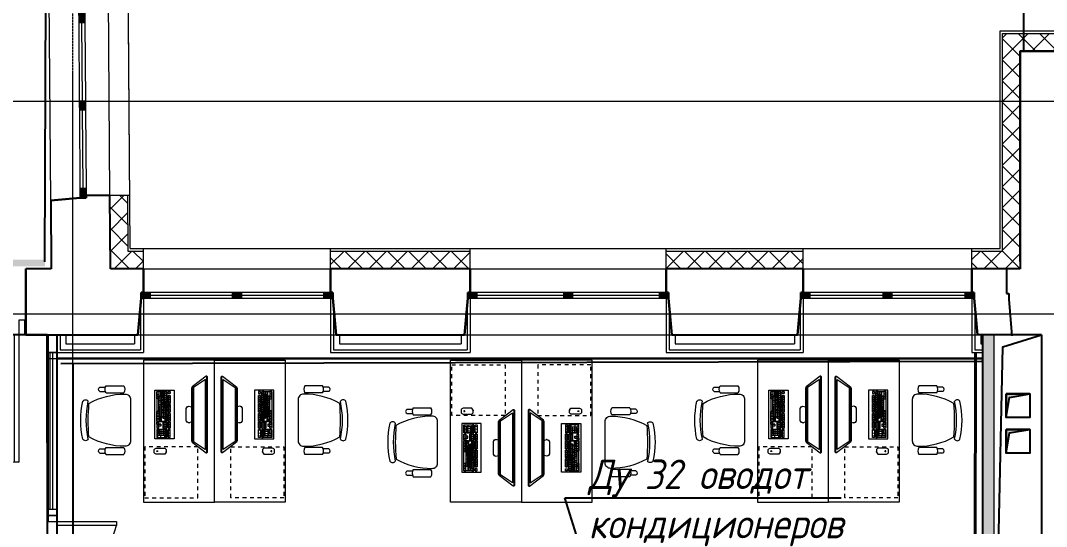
# Model space of a CAD drawing. Header units: millimetres. Extents: x -10178924 to 11692288, y -947381 to 58396.
# Drawn here: x 861789 to 870477, y -908340 to -904058 of the extents above; entities that cross this region are included whole.
import ezdxf
from ezdxf import colors
from ezdxf.entities.mleader import LeaderData, LeaderLine
from ezdxf.math import Vec2, Vec3

# ---------------------------------------------------------------- set-up
doc = ezdxf.new("R2010")
doc.units = ezdxf.units.MM
doc.linetypes.add('осевая', pattern=[50.8, 31.75, -6.35, 6.35, -6.35])
doc.linetypes.add('Штрих', pattern=[6.35, 3.175, -3.175])
doc.layers.add('PDF _Отверстия_новые', color=7, linetype='Continuous', true_color=0x535353)
doc.layers.add('PDF _Стены отделка', color=7, linetype='Continuous', true_color=0xb505c2)
for name, color, linetype in [('PDF _подоконники с зашивкой', 250, 'Continuous'), ('PDF _Стены краска9010', 7, 'Continuous'), ('ВК_Выноски', 7, 'Continuous'), ('Стены внутр.1', 7, 'Continuous')]:
    doc.layers.add(name, color=color, linetype=linetype)
for name, color, linetype, lineweight in [('АР_Двери', 250, 'Continuous', 9), ('Импосты витража', 7, 'Continuous', 9), ('Основная ГКЛ', 250, 'Continuous', 9), ('Отделка СТЕН', 6, 'Continuous', 13), ('Перегородки пеноблок', 40, 'Continuous', 9), ('Перегородки_ГКЛ', 20, 'Continuous', 9), ('Размеры осевые', 153, 'Continuous', 9), ('Стены.1', 7, 'Continuous', 25), ('ТХ оборудование', 7, 'Continuous', 9)]:
    doc.layers.add(name, color=color, linetype=linetype, lineweight=lineweight)
doc.styles.add('ISOCPEUR', font='isocpeui.ttf', dxfattribs={"width": 0.9})

# ---------------------------------------------------------------- blocks, each defined once
blk = doc.blocks.new('_None')
blk = doc.blocks.new('кресло специалиста')
at = {"layer": 'ТХ оборудование', "color": 252, "lineweight": 9, "true_color": 0x939598}
for p, q in [((-258.8, 279.6), (-213.2, 279.6)), ((-207.4, 291.6), (-56.3, 291.6)), ((-258.8, 242.8), (-213.1, 242.8)), ((-207.4, 231.4), (-56.3, 231.4)), ((0, -175.1), (0, 175.1)), ((-258.8, -242.8), (-213.1, -242.8)), ((-207.4, -231.4), (-56.3, -231.4)), ((-258.9, -279.6), (-213.2, -279.6)), ((-207.4, -291.6), (-56.3, -291.6))]:
    blk.add_line(p, q, dxfattribs=at)
for centre, radius, start, end in [((-250.3, 261.2), 20.2, 114.89545, 245.33537), ((-157.4, 261.5), 58.4, 148.95101, 211.04877), ((-106.3, 261.5), 58.4, 328.95097, 31.04877), ((-48.5, -403.4), 624.5, 89.87797, 119.10589), ((-45.4, 175.7), 45.4, 359.25187, 92.18664), ((325.7, 0.7), 747.5, 167.60199, 192.39777), ((-381.1, 145.4), 28.1, 34.29007, 145.70964), ((372.2, 0.7), 747.5, 167.60199, 192.39777), ((1404, 0.7), 1761.9, 175.39382, 184.65462), ((-381.1, -143.9), 28.1, 214.29147, 325.70827), ((-48.5, 403.4), 624.5, 240.90677, 270.12147), ((-250.3, -261.2), 20.2, 114.89545, 245.33537), ((-157.4, -261.5), 58.4, 148.95098, 211.04877), ((-106.3, -261.5), 58.4, 328.95097, 31.04877), ((-45.4, -175.7), 45.4, 267.81347, 0.74787)]:
    blk.add_arc(centre, radius, start, end, dxfattribs=at)
blk = doc.blocks.new('Стол учителя с навесной тумбой 1200х600х760')
at = {"layer": 'ТХ оборудование', "color": 252, "lineweight": 9, "true_color": 0x939598}
blk.add_lwpolyline([(0, 1200), (0, 0), (600, 0), (600, 1200)], close=True, dxfattribs=at)
at = {"layer": 'ТХ оборудование', "color": 252, "linetype": 'Штрих', "lineweight": 9, "ltscale": 10, "true_color": 0x939598}
blk.add_lwpolyline([(138.7, 1162.7), (138.7, 732.7), (588.7, 732.7), (588.7, 1162.7)], close=True, dxfattribs=at)
blk = doc.blocks.new('A$C33327361')
at = {"layer": 'ТХ оборудование', "color": 252, "lineweight": 9, "true_color": 0x939598}
for p, q in [((627.7, 947.6), (791.4, 947.6)), ((627.7, 535.6), (627.7, 947.6)), ((644.7, 936.3), (644.7, 682.3)), ((729.3, 936.3), (644.7, 936.3)), ((644.7, 896.8), (644.7, 936.3)), ((644.7, 936.3), (661.6, 936.3)), ((644.7, 913.7), (661.6, 913.7)), ((678.5, 896.8), (644.7, 896.8)), ((644.7, 874.2), (644.7, 891.1)), ((644.7, 891.1), (661.6, 891.1)), ((661.6, 874.2), (644.7, 874.2)), ((661.6, 874.2), (644.7, 874.2)), ((644.7, 874.2), (644.7, 772.6)), ((661.6, 936.3), (661.6, 896.8)), ((678.5, 936.3), (661.6, 936.3)), ((661.6, 936.3), (661.6, 874.2)), ((661.6, 879.8), (661.6, 896.8)), ((661.6, 896.8), (678.5, 896.8)), ((661.6, 862.9), (661.6, 879.8)), ((678.5, 879.8), (661.6, 879.8)), ((661.6, 772.6), (661.6, 874.2)), ((678.5, 896.8), (678.5, 936.3)), ((678.5, 896.8), (678.5, 727.5)), ((684.2, 936.3), (684.2, 908)), ((695.5, 936.3), (684.2, 936.3)), ((684.2, 908), (695.5, 908)), ((684.2, 857.3), (684.2, 902.4)), ((684.2, 902.4), (695.5, 902.4)), ((695.5, 891.1), (684.2, 891.1)), ((684.2, 885.5), (695.5, 885.5)), ((695.5, 908), (695.5, 936.3)), ((695.5, 902.4), (695.5, 772.6)), ((701.1, 936.3), (701.1, 913.7)), ((701.1, 913.7), (712.4, 913.7)), ((701.1, 710.5), (701.1, 913.7)), ((701.1, 908), (712.4, 908)), ((701.1, 896.8), (701.1, 908)), ((712.4, 896.8), (701.1, 896.8)), ((712.4, 879.8), (701.1, 879.8)), ((701.1, 874.2), (712.4, 874.2)), ((712.4, 795.2), (712.4, 936.3)), ((712.4, 936.3), (729.3, 936.3)), ((712.4, 919.3), (729.3, 919.3)), ((729.3, 919.3), (712.4, 919.3)), ((712.4, 902.4), (729.3, 902.4)), ((712.4, 885.5), (729.3, 885.5)), ((729.3, 682.3), (729.3, 936.3)), ((729.3, 936.3), (729.3, 902.4)), ((729.3, 902.4), (729.3, 885.5)), ((729.3, 885.5), (729.3, 851.6)), ((740.6, 919.3), (740.6, 936.3)), ((740.6, 936.3), (757.5, 936.3)), ((740.6, 919.3), (740.6, 936.3)), ((740.6, 936.3), (757.5, 936.3)), ((757.5, 919.3), (740.6, 919.3)), ((757.5, 919.3), (740.6, 919.3)), ((740.6, 902.4), (740.6, 834.7)), ((740.6, 834.7), (740.6, 902.4)), ((740.6, 902.4), (757.5, 902.4)), ((757.5, 902.4), (740.6, 902.4)), ((757.5, 885.5), (740.6, 885.5)), ((757.5, 936.3), (757.5, 919.3)), ((757.5, 936.3), (757.5, 919.3)), ((757.5, 834.7), (757.5, 902.4)), ((757.5, 902.4), (757.5, 834.7)), ((661.6, 862.9), (678.5, 862.9)), ((678.5, 862.9), (661.6, 862.9)), ((678.5, 846), (661.6, 846)), ((661.6, 829), (678.5, 829)), ((667.2, 761.3), (667.2, 812.1)), ((678.5, 812.1), (667.2, 812.1)), ((678.5, 795.2), (667.2, 795.2)), ((684.2, 868.5), (695.5, 868.5)), ((695.5, 857.3), (684.2, 857.3)), ((684.2, 733.1), (684.2, 857.3)), ((695.5, 840.3), (684.2, 840.3)), ((684.2, 834.7), (695.5, 834.7)), ((695.5, 823.4), (684.2, 823.4)), ((695.5, 806.5), (684.2, 806.5)), ((684.2, 783.9), (695.5, 783.9)), ((712.4, 862.9), (701.1, 862.9)), ((712.4, 846), (701.1, 846)), ((712.4, 829), (701.1, 829)), ((712.4, 812.1), (701.1, 812.1)), ((712.4, 795.2), (701.1, 795.2)), ((712.4, 795.2), (712.4, 778.2)), ((718, 851.6), (718, 767)), ((718, 834.7), (718, 851.6)), ((729.3, 851.6), (718, 851.6)), ((718, 817.7), (718, 834.7)), ((718, 834.7), (729.3, 834.7)), ((729.3, 834.7), (718, 834.7)), ((718, 817.7), (729.3, 817.7)), ((729.3, 817.7), (718, 817.7)), ((718, 800.8), (729.3, 800.8)), ((729.3, 851.6), (729.3, 817.7)), ((757.5, 868.5), (740.6, 868.5)), ((740.6, 851.6), (757.5, 851.6)), ((757.5, 834.7), (740.6, 834.7)), ((740.6, 834.7), (757.5, 834.7)), ((757.5, 829), (740.6, 829)), ((740.6, 829), (740.6, 761.3)), ((740.6, 823.4), (757.5, 823.4)), ((757.5, 812.1), (740.6, 812.1)), ((740.6, 761.3), (740.6, 789.5)), ((757.5, 761.3), (757.5, 829)), ((757.5, 823.4), (757.5, 795.2)), ((757.5, 789.5), (757.5, 761.3)), ((644.7, 772.6), (661.6, 772.6)), ((644.7, 727.5), (644.7, 767)), ((644.7, 767), (661.6, 767)), ((661.6, 750), (644.7, 750)), ((644.7, 750), (661.6, 750)), ((644.7, 704.9), (644.7, 727.5)), ((644.7, 727.5), (678.5, 727.5)), ((661.6, 727.5), (644.7, 727.5)), ((644.7, 682.3), (644.7, 704.9)), ((644.7, 704.9), (661.6, 704.9)), ((661.6, 704.9), (644.7, 704.9)), ((661.6, 767), (661.6, 727.5)), ((661.6, 727.5), (661.6, 704.9)), ((661.6, 704.9), (661.6, 682.3)), ((678.5, 778.2), (667.2, 778.2)), ((678.5, 761.3), (667.2, 761.3)), ((667.2, 727.5), (667.2, 761.3)), ((678.5, 744.4), (667.2, 744.4)), ((667.2, 727.5), (667.2, 682.3)), ((667.2, 699.2), (678.5, 699.2)), ((667.2, 699.2), (678.5, 699.2)), ((678.5, 778.2), (678.5, 761.3)), ((678.5, 699.2), (678.5, 682.3)), ((695.5, 772.6), (684.2, 772.6)), ((695.5, 755.7), (684.2, 755.7)), ((684.2, 721.8), (684.2, 733.1)), ((684.2, 682.3), (684.2, 721.8)), ((695.5, 772.6), (695.5, 750)), ((695.5, 750), (695.5, 721.8)), ((712.4, 744.4), (695.5, 744.4)), ((712.4, 778.2), (701.1, 778.2)), ((701.1, 778.2), (712.4, 778.2)), ((701.1, 761.3), (712.4, 761.3)), ((712.4, 744.4), (701.1, 744.4)), ((701.1, 727.5), (712.4, 727.5)), ((712.4, 710.5), (701.1, 710.5)), ((712.4, 778.2), (712.4, 744.4)), ((712.4, 744.4), (712.4, 710.5)), ((712.4, 710.5), (712.4, 682.3)), ((718, 716.2), (718, 767)), ((718, 767), (729.3, 767)), ((718, 750), (729.3, 750)), ((729.3, 716.2), (718, 716.2)), ((718, 699.2), (718, 716.2)), ((718, 682.3), (718, 699.2)), ((729.3, 699.2), (718, 699.2)), ((729.3, 767), (729.3, 750)), ((729.3, 750), (729.3, 733.1)), ((729.3, 733.1), (729.3, 716.2)), ((729.3, 716.2), (729.3, 682.3)), ((757.5, 778.2), (740.6, 778.2)), ((757.5, 761.3), (740.6, 761.3)), ((740.6, 761.3), (757.5, 761.3)), ((740.6, 733.1), (740.6, 750)), ((740.6, 750), (757.5, 750)), ((757.5, 750), (740.6, 750)), ((740.6, 750), (740.6, 682.3)), ((740.6, 716.2), (740.6, 733.1)), ((740.6, 733.1), (757.5, 733.1)), ((740.6, 682.3), (740.6, 716.2)), ((757.5, 699.2), (740.6, 699.2)), ((757.5, 750), (757.5, 716.2)), ((757.5, 682.3), (757.5, 750)), ((644.7, 682.3), (729.3, 682.3)), ((661.6, 682.3), (644.7, 682.3)), ((644.7, 659.7), (644.7, 676.7)), ((644.7, 676.7), (661.6, 676.7)), ((644.7, 676.7), (644.7, 625.9)), ((661.6, 676.7), (644.7, 676.7)), ((644.7, 659.7), (661.6, 659.7)), ((678.5, 659.7), (644.7, 659.7)), ((661.6, 642.8), (644.7, 642.8)), ((644.7, 625.9), (661.6, 625.9)), ((644.7, 614.6), (644.7, 546.9)), ((729.3, 614.6), (644.7, 614.6)), ((661.6, 625.9), (650.3, 625.9)), ((650.3, 614.6), (650.3, 580.7)), ((661.6, 614.6), (650.3, 614.6)), ((661.6, 625.9), (661.6, 676.7)), ((661.6, 659.7), (678.5, 659.7)), ((661.6, 625.9), (661.6, 642.8)), ((678.5, 682.3), (667.2, 682.3)), ((678.5, 642.8), (667.2, 642.8)), ((667.2, 580.7), (667.2, 614.6)), ((667.2, 614.6), (712.4, 614.6)), ((678.5, 659.7), (678.5, 642.8)), ((678.5, 614.6), (678.5, 563.8)), ((712.4, 682.3), (684.2, 682.3)), ((729.3, 676.7), (695.5, 676.7)), ((695.5, 676.7), (695.5, 625.9)), ((695.5, 625.9), (729.3, 625.9)), ((701.1, 625.9), (701.1, 676.7)), ((701.1, 676.7), (712.4, 676.7)), ((701.1, 659.7), (729.3, 659.7)), ((701.1, 642.8), (712.4, 642.8)), ((712.4, 625.9), (701.1, 625.9)), ((701.1, 580.7), (701.1, 614.6)), ((712.4, 676.7), (712.4, 625.9)), ((712.4, 614.6), (712.4, 580.7)), ((729.3, 682.3), (718, 682.3)), ((718, 676.7), (729.3, 676.7)), ((718, 642.8), (729.3, 642.8)), ((729.3, 625.9), (718, 625.9)), ((718, 597.6), (718, 614.6)), ((718, 614.6), (729.3, 614.6)), ((729.3, 625.9), (729.3, 676.7)), ((729.3, 642.8), (729.3, 625.9)), ((729.3, 614.6), (729.3, 563.8)), ((729.3, 546.9), (729.3, 614.6)), ((740.6, 625.9), (740.6, 676.7)), ((740.6, 676.7), (740.6, 625.9)), ((740.6, 676.7), (757.5, 676.7)), ((757.5, 676.7), (740.6, 676.7)), ((740.6, 659.7), (757.5, 659.7)), ((740.6, 642.8), (757.5, 642.8)), ((757.5, 625.9), (740.6, 625.9)), ((740.6, 625.9), (757.5, 625.9)), ((740.6, 614.6), (740.6, 546.9)), ((757.5, 614.6), (740.6, 614.6)), ((746.2, 608.9), (746.2, 603.3)), ((746.2, 608.9), (746.2, 603.3)), ((757.5, 625.9), (757.5, 676.7)), ((757.5, 676.7), (757.5, 625.9)), ((757.5, 546.9), (757.5, 614.6)), ((915.6, 671), (921.2, 671)), ((938.1, 676.7), (938.1, 682.3)), ((644.7, 546.9), (729.3, 546.9)), ((650.3, 563.8), (650.3, 580.7)), ((650.3, 580.7), (661.6, 580.7)), ((712.4, 563.8), (650.3, 563.8)), ((661.6, 563.8), (650.3, 563.8)), ((650.3, 563.8), (650.3, 546.9)), ((650.3, 546.9), (712.4, 546.9)), ((667.2, 597.6), (712.4, 597.6)), ((712.4, 580.7), (667.2, 580.7)), ((667.2, 563.8), (667.2, 580.7)), ((712.4, 563.8), (667.2, 563.8)), ((678.5, 546.9), (678.5, 563.8)), ((701.1, 563.8), (701.1, 580.7)), ((712.4, 580.7), (712.4, 563.8)), ((712.4, 546.9), (712.4, 563.8)), ((718, 546.9), (718, 597.6)), ((729.3, 597.6), (718, 597.6)), ((718, 580.7), (729.3, 580.7)), ((729.3, 580.7), (718, 580.7)), ((718, 563.8), (729.3, 563.8)), ((729.3, 546.9), (718, 546.9)), ((729.3, 563.8), (729.3, 546.9)), ((740.6, 546.9), (757.5, 546.9)), ((746.2, 580.7), (746.2, 586.4)), ((746.2, 586.4), (746.2, 580.7)), ((746.2, 558.1), (746.2, 563.8)), ((746.2, 563.8), (746.2, 558.1)), ((723.7, 422.7), (723.7, 428.3)), ((1062.3, 417), (1067.9, 417)), ((1067.9, 417), (1067.9, 422.7))]:
    blk.add_line(p, q, dxfattribs=at)
for points in [[(938.1, 964.5), (938.1, 738.7), (938.1, 518.6), (943.8, 507.3), (943.8, 507.3), (1062.3, 417), (1067.9, 417), (1073.6, 422.7), (1073.6, 738.7), (1073.6, 1060.4), (1067.9, 1066.1), (1062.3, 1066.1), (943.8, 975.8), (943.8, 975.8)], [(1056.7, 738.7), (1056.7, 1037.8), (955.1, 970.1), (955.1, 738.7), (955.1, 513), (1056.7, 445.3)], [(712.4, 868.5), (729.3, 868.5)], [(718, 783.9), (729.3, 783.9)], [(718, 733.1), (729.3, 733.1)], [(757.5, 682.3), (740.6, 682.3)], [(723.7, 422.7), (712.4, 405.8), (712.4, 405.8), (639, 405.8), (627.7, 411.4), (622.1, 417), (622.1, 434), (622.1, 445.3), (627.7, 450.9), (639, 456.5), (712.4, 456.5), (712.4, 456.5), (723.7, 445.3)], [(650.3, 428.3), (644.7, 428.3), (644.7, 428.3), (644.7, 428.3), (644.7, 428.3), (644.7, 428.3), (644.7, 428.3), (644.7, 434), (644.7, 434), (644.7, 434), (644.7, 434), (650.3, 434), (650.3, 434), (650.3, 434), (650.3, 434), (650.3, 428.3), (650.3, 428.3), (650.3, 428.3), (650.3, 428.3), (650.3, 428.3), (650.3, 428.3)], [(656, 428.3), (650.3, 434)]]:
    blk.add_lwpolyline(points, close=True, dxfattribs=at)
for points in [[(1062.3, 417), (1067.9, 428.3), (1067.9, 738.7), (1067.9, 1054.8), (1062.3, 1066.1)], [(1067.9, 417), (1067.9, 428.3), (1067.9, 738.7), (1067.9, 1054.8), (1067.9, 1066.1)], [(949.4, 980.1), (949.4, 738.7), (949.4, 503)], [(791.4, 947.6), (791.4, 535.6), (627.7, 535.6)], [(712.4, 913.7), (712.4, 936.3), (701.1, 936.3)], [(757.5, 795.2), (740.6, 795.2), (740.6, 823.4)], [(938.1, 676.7), (915.6, 671), (904.3, 676.7), (893, 687.9), (893, 738.7), (893, 795.2), (904.3, 806.5), (915.6, 812.1), (938.1, 806.5)], [(915.6, 671), (898.6, 676.7), (893, 687.9), (893, 738.7), (893, 789.5), (898.6, 806.5), (915.6, 812.1)], [(678.5, 699.2), (678.5, 727.5), (667.2, 727.5)], [(695.5, 721.8), (684.2, 721.8), (695.5, 721.8), (695.5, 710.5), (712.4, 710.5)], [(740.6, 716.2), (757.5, 716.2), (757.5, 682.3)], [(650.3, 580.7), (661.6, 580.7), (661.6, 614.6)], [(678.5, 659.7), (678.5, 642.8), (661.6, 642.8)], [(729.3, 676.7), (729.3, 659.7), (729.3, 642.8)]]:
    blk.add_lwpolyline(points, dxfattribs=at)
at = {"layer": 'ТХ оборудование', "color": 252, "lineweight": 9, "true_color": 0x939598, "rotation": 179.9999999999999}
blk.add_blockref('Стол учителя с навесной тумбой 1200х600х760', (1131.2, 1200), dxfattribs=at)
at = {"layer": 'ТХ оборудование', "color": 252, "lineweight": 9, "true_color": 0x939598, "xscale": -1, "rotation": 180}
blk.add_blockref('кресло специалиста', (421.6, 693.4), dxfattribs=at)
blk = doc.blocks.new('Двустворчатое Окно 22_4')
at = {"layer": 'Стены.1', "linetype": 'Continuous', "lineweight": 0}
for points in [[(-812.5, 0), (-812.5, -50), (-732.5, -50), (-732.5, 0)], [(0, -50), (0, 0), (-40, 0), (-40, -50)], [(0, 0), (0, -50), (40, -50), (40, 0)], [(812.5, -50), (812.5, 0), (732.5, 0), (732.5, -50)]]:
    blk.add_hatch(color=256, dxfattribs=at).paths.add_polyline_path(points)
at = {"layer": 'Стены.1', "linetype": 'Continuous', "lineweight": 5}
for p, q in [((-839.6, 310), (839.6, 310)), ((-732.5, 0), (-40, 0)), ((40, 0), (732.5, 0)), ((-732.5, -25), (-40, -25)), ((-40, -50), (-732.5, -50)), ((40, -25), (732.5, -25)), ((732.5, -50), (40, -50)), ((-792.5, -250), (792.5, -250))]:
    blk.add_line(p, q, dxfattribs=at)
at = {"layer": 'Стены.1', "linetype": 'Continuous', "lineweight": 30}
for p, q in [((-812.5, 0), (-839.6, 310)), ((812.5, 0), (839.6, 310)), ((-812.5, -50), (-812.5, 0)), ((-812.5, -50), (-812.5, 0)), ((812.5, -50), (812.5, 0)), ((812.5, -50), (812.5, 0)), ((-792.5, -50), (-812.5, -50)), ((-792.5, -50), (-812.5, -50)), ((-792.5, -250), (-792.5, -50)), ((792.5, -50), (812.5, -50)), ((792.5, -50), (812.5, -50)), ((792.5, -250), (792.5, -50))]:
    blk.add_line(p, q, dxfattribs=at)
at = {"layer": 'Стены.1', "linetype": 'Continuous', "lineweight": 20}
for p, q in [((-812.5, 0), (-732.5, 0)), ((-732.5, 0), (-732.5, -50)), ((-40, -50), (-40, 0)), ((-40, 0), (0, 0)), ((0, 0), (40, 0)), ((40, 0), (40, -50)), ((732.5, -50), (732.5, 0)), ((732.5, 0), (812.5, 0)), ((-732.5, -50), (-812.5, -50)), ((0, -50), (-40, -50)), ((40, -50), (0, -50)), ((812.5, -50), (732.5, -50))]:
    blk.add_line(p, q, dxfattribs=at)
blk = doc.blocks.new('Двустворчатое Окно 22_5')
at = {"layer": 'Стены.1', "linetype": 'Continuous', "lineweight": 0}
for points in [[(-850, 0), (-850, -50), (-770, -50), (-770, 0)], [(0, -50), (0, 0), (-40, 0), (-40, -50)], [(0, 0), (0, -50), (40, -50), (40, 0)], [(850, -50), (850, 0), (770, 0), (770, -50)]]:
    blk.add_hatch(color=256, dxfattribs=at).paths.add_polyline_path(points)
at = {"layer": 'Стены.1', "linetype": 'Continuous', "lineweight": 5}
for p, q in [((-877.1, 310), (877.1, 310)), ((-770, 0), (-40, 0)), ((40, 0), (770, 0)), ((-770, -25), (-40, -25)), ((-40, -50), (-770, -50)), ((40, -25), (770, -25)), ((770, -50), (40, -50)), ((-830, -250), (830, -250))]:
    blk.add_line(p, q, dxfattribs=at)
at = {"layer": 'Стены.1', "linetype": 'Continuous', "lineweight": 30}
for p, q in [((-850, 0), (-877.1, 310)), ((850, 0), (877.1, 310)), ((-850, -50), (-850, 0)), ((-850, -50), (-850, 0)), ((850, -50), (850, 0)), ((850, -50), (850, 0)), ((-830, -50), (-850, -50)), ((-830, -50), (-850, -50)), ((-830, -250), (-830, -50)), ((830, -50), (850, -50)), ((830, -50), (850, -50)), ((830, -250), (830, -50))]:
    blk.add_line(p, q, dxfattribs=at)
at = {"layer": 'Стены.1', "linetype": 'Continuous', "lineweight": 20}
for p, q in [((-850, 0), (-770, 0)), ((-770, 0), (-770, -50)), ((-40, -50), (-40, 0)), ((-40, 0), (0, 0)), ((0, 0), (40, 0)), ((40, 0), (40, -50)), ((770, -50), (770, 0)), ((770, 0), (850, 0)), ((-770, -50), (-850, -50)), ((0, -50), (-40, -50)), ((40, -50), (0, -50)), ((850, -50), (770, -50))]:
    blk.add_line(p, q, dxfattribs=at)
blk = doc.blocks.new('Двустворчатое Окно 22_6')
at = {"layer": 'Стены.1', "linetype": 'Continuous', "lineweight": 0}
for points in [[(-735, 0), (-735, -50), (-655, -50), (-655, 0)], [(0, -50), (0, 0), (-40, 0), (-40, -50)], [(0, 0), (0, -50), (40, -50), (40, 0)], [(735, -50), (735, 0), (655, 0), (655, -50)]]:
    blk.add_hatch(color=256, dxfattribs=at).paths.add_polyline_path(points)
at = {"layer": 'Стены.1', "linetype": 'Continuous', "lineweight": 5}
for p, q in [((-762.1, 310), (762, 308.3)), ((-655, 0), (-40, 0)), ((40, 0), (655, 0)), ((-655, -25), (-40, -25)), ((-40, -50), (-655, -50)), ((40, -25), (655, -25)), ((655, -50), (40, -50)), ((-715, -250), (715, -250))]:
    blk.add_line(p, q, dxfattribs=at)
at = {"layer": 'Стены.1', "linetype": 'Continuous', "lineweight": 30}
for p, q in [((-735, 0), (-762.1, 310)), ((734.8, -1.7), (762, 308.3)), ((-735, -50), (-735, 0)), ((-735, -50), (-735, 0)), ((735, -50), (735, 0)), ((735, -50), (735, 0)), ((-715, -50), (-735, -50)), ((-715, -50), (-735, -50)), ((-715, -250), (-715, -50)), ((715, -50), (735, -50)), ((715, -50), (735, -50)), ((715, -250), (715, -50))]:
    blk.add_line(p, q, dxfattribs=at)
at = {"layer": 'Стены.1', "linetype": 'Continuous', "lineweight": 20}
for p, q in [((-735, 0), (-655, 0)), ((-655, 0), (-655, -50)), ((-40, -50), (-40, 0)), ((-40, 0), (0, 0)), ((0, 0), (40, 0)), ((40, 0), (40, -50)), ((655, -50), (655, 0)), ((655, 0), (735, 0)), ((-655, -50), (-735, -50)), ((0, -50), (-40, -50)), ((40, -50), (0, -50)), ((735, -50), (655, -50))]:
    blk.add_line(p, q, dxfattribs=at)
blk = doc.blocks.new('Трехстворчатое Окно 22_7')
at = {"layer": 'Стены.1', "linetype": 'Continuous', "lineweight": 0}
for points in [[(-1150, 0), (-1150, -50), (-1070, -50), (-1070, 0)], [(-370, -50), (-370, 0), (-410, 0), (-410, -50)], [(-370, 0), (-370, -50), (-330, -50), (-330, 0)], [(370, -50), (370, 0), (330, 0), (330, -50)], [(370, 0), (370, -50), (410, -50), (410, 0)], [(1150, -50), (1150, 0), (1070, 0), (1070, -50)]]:
    blk.add_hatch(color=256, dxfattribs=at).paths.add_polyline_path(points)
at = {"layer": 'Стены.1', "linetype": 'Continuous', "lineweight": 5}
for p, q in [((-1171.9, 250), (1171.9, 250)), ((-1070, 0), (-410, 0)), ((-330, 0), (330, 0)), ((410, 0), (1070, 0)), ((-1070, -25), (-410, -25)), ((-410, -50), (-1070, -50)), ((-330, -25), (330, -25)), ((330, -50), (-330, -50)), ((410, -25), (1070, -25)), ((1070, -50), (410, -50)), ((-1130, -250), (1130, -250))]:
    blk.add_line(p, q, dxfattribs=at)
at = {"layer": 'Стены.1', "linetype": 'Continuous', "lineweight": 30}
for p, q in [((-1150, 0), (-1171.9, 250)), ((1150, 0), (1171.9, 250)), ((-1150, -50), (-1150, 0)), ((-1150, -50), (-1150, 0)), ((1150, -50), (1150, 0)), ((1150, -50), (1150, 0)), ((-1130, -50), (-1150, -50)), ((-1130, -50), (-1150, -50)), ((-1130, -250), (-1130, -50)), ((1130, -50), (1150, -50)), ((1130, -50), (1150, -50)), ((1130, -250), (1130, -50))]:
    blk.add_line(p, q, dxfattribs=at)
at = {"layer": 'Стены.1', "linetype": 'Continuous', "lineweight": 20}
for p, q in [((-1150, 0), (-1070, 0)), ((-1070, 0), (-1070, -50)), ((-410, -50), (-410, 0)), ((-410, 0), (-370, 0)), ((-370, 0), (-330, 0)), ((-330, 0), (-330, -50)), ((330, -50), (330, 0)), ((330, 0), (370, 0)), ((370, 0), (410, 0)), ((410, 0), (410, -50)), ((1070, -50), (1070, 0)), ((1070, 0), (1150, 0)), ((-1070, -50), (-1150, -50)), ((-370, -50), (-410, -50)), ((-330, -50), (-370, -50)), ((370, -50), (330, -50)), ((410, -50), (370, -50)), ((1150, -50), (1070, -50))]:
    blk.add_line(p, q, dxfattribs=at)
blk = doc.blocks.new('*U2194')
at = {"ltscale": 100}
blk.add_hatch(color=256, dxfattribs=at).paths.add_polyline_path([(0, 200), (0, 0), (28.3, 171.7), (200, 200)])
at = {"ltscale": 25}
blk.add_lwpolyline([(0, 200), (200, 200), (200, 0), (0, 0)], close=True, dxfattribs=at)
at = {"ltscale": 100}
blk.add_lwpolyline([(0, 200), (0, 0), (28.3, 171.7), (200, 200)], close=True, dxfattribs=at)
blk = doc.blocks.new('*U2198')
at = {"layer": 'АР_Двери'}
for points in [[(50, 1076.5), (85, 1076.5), (85, 0), (50, 0)], [(2029.9, 903.4), (1994.9, 903.4), (1994.9, 0), (2029.9, 0)], [(50, 0), (0, 0), (0, -125), (50, -125)], [(2029.9, 0), (2079.9, 0), (2079.9, -125), (2029.9, -125)]]:
    blk.add_lwpolyline(points, close=True, dxfattribs=at)
for centre, radius, start, end in [((50, 0), 1076.5, 0, 90), ((2029.9, 0), 903.4, 90, 180)]:
    blk.add_arc(centre, radius, start, end, dxfattribs=at)
at = {"layer": 'Основная ГКЛ', "ltscale": 5}
for p, q in [((-10, 0), (-10, -125)), ((2089.9, 0), (2089.9, -125))]:
    blk.add_line(p, q, dxfattribs=at)
blk = doc.blocks.new('A$Cad086cf1')
at = {"layer": 'Отделка СТЕН', "true_color": 0x636466, "transparency": 33554687}
h = blk.add_hatch(dxfattribs=at)
h.set_pattern_fill('ANSI37', color=251, scale=40)
h.set_pattern_definition([(45, (142968.72, -47941.48), (-89.80256, 89.80256), []), (135, (142968.72, -47941.48), (-89.80256, -89.80256), [])])
h.paths.add_polyline_path([(28913.62, -31245.628), (28763.62, -31245.628), (28768.135, -31868.119), (29047.748, -31868.119), (29047.748, -31718.119), (28917.053, -31718.119)])
h.paths.add_polyline_path([(31814.602, -31718.119), (30632.748, -31718.119), (30632.748, -31868.119), (31814.602, -31868.119)])
h.paths.add_polyline_path([(34633.971, -31718.119), (33473.725, -31718.119), (33473.725, -31868.119), (34633.971, -31868.119)])
h.paths.add_polyline_path([(36472.722, -30026.036), (36768.725, -30026.036), (36768.725, -29876.036), (36322.722, -29876.036), (36322.722, -31718.119), (36063.971, -31718.119), (36063.971, -31868.119), (36263.725, -31868.119), (36472.722, -31868.119)])
h.paths.add_polyline_path([(37824.962, -29876.036), (36768.725, -29876.036), (36768.725, -30026.036), (37824.962, -30026.036)])
h.paths.add_polyline_path([(39839.962, -29856.036), (39839.962, -29941.036)])
h.paths.add_polyline_path([(40768.725, -29876.036), (39839.962, -29876.036), (39839.962, -30026.036), (40768.725, -30026.036)])
h.paths.add_polyline_path([(41339.962, -29876.036), (40768.725, -29876.036), (40768.725, -30026.036), (41189.962, -30026.036), (41189.962, -31842.839), (41533.462, -31842.839), (41533.462, -31692.839), (41339.962, -31692.839)])
h.paths.add_polyline_path([(44111.441, -31692.839), (42963.462, -31692.839), (42963.462, -31842.839), (44111.441, -31842.839)])
h.paths.add_polyline_path([(46923.75, -31692.839), (45741.441, -31692.839), (45741.441, -31842.839), (46923.75, -31842.839)])
h.paths.add_polyline_path([(49713.011, -31692.839), (48553.75, -31692.839), (48553.75, -31842.839), (49713.011, -31842.839)])
h.paths.add_polyline_path([(52505.423, -31692.839), (51343.011, -31692.839), (51343.011, -31842.839), (52505.423, -31842.839)])
h.paths.add_polyline_path([(61528.75, -31692.839), (54135.423, -31692.839), (54135.423, -31842.839), (61378.75, -31842.839), (61378.75, -33202.411), (61528.75, -33202.411)])
h.paths.add_polyline_path([(61528.75, -34832.411), (61378.75, -34832.411), (61378.75, -36061.222), (61528.75, -36061.222)])
h.paths.add_polyline_path([(61528.75, -37691.222), (61378.75, -37691.222), (61378.75, -38847.364), (61528.75, -38847.364)])
h.paths.add_polyline_path([(61528.75, -40477.364), (61378.75, -40477.364), (61378.75, -48296.478), (60014.672, -48296.478), (60014.672, -48446.478), (61528.75, -48446.478)])
h.paths.add_polyline_path([(58384.672, -48296.478), (57203.37, -48296.478), (57203.37, -48446.478), (58384.672, -48446.478)])
h.paths.add_polyline_path([(55573.37, -48296.478), (54410.646, -48296.478), (54410.646, -48446.478), (55573.37, -48446.478)])
h.paths.add_polyline_path([(52780.646, -48296.478), (51591.18, -48296.478), (51591.18, -48446.478), (52780.646, -48446.478)])
h.paths.add_polyline_path([(49961.18, -48296.478), (48802.194, -48296.478), (48802.194, -48446.478), (49961.18, -48446.478)])
h.paths.add_polyline_path([(47172.194, -48296.478), (45996.225, -48296.478), (45996.225, -48446.478), (47172.194, -48446.478)])
h.paths.add_polyline_path([(44366.225, -48296.478), (43186.891, -48296.478), (43186.891, -48446.478), (44366.225, -48446.478)])
h.paths.add_polyline_path([(41563.725, -48296.478), (40380.082, -48296.478), (40380.082, -48446.478), (41563.725, -48446.478)])
h.paths.add_polyline_path([(38750.082, -48296.478), (37571.3, -48296.478), (37571.3, -48446.478), (38750.082, -48446.478)])
h.paths.add_polyline_path([(35941.3, -48296.478), (34777.772, -48296.478), (34777.772, -48446.478), (35941.3, -48446.478)])
h.paths.add_polyline_path([(33147.772, -48296.478), (31992.902, -48296.478), (31992.902, -48446.478), (33147.772, -48446.478)])
h.paths.add_polyline_path([(30363.725, -48296.478), (30080.699, -48296.478), (30080.699, -48446.478), (30363.725, -48446.478)])
at = {"layer": 'Перегородки пеноблок', "true_color": 0x636466, "transparency": 33554687}
h = blk.add_hatch(dxfattribs=at)
h.set_pattern_fill('ANSI36', color=251, scale=10)
h.set_pattern_definition([(45, (-43993.044, -47387.11), (16.83798, 61.739261), [79.375, -15.875, 0, -15.875])])
h.paths.add_polyline_path([(36252.722, -32428.119), (36162.722, -32428.119), (36162.722, -38356.478), (36252.722, -38356.478), (36252.722, -37856.478), (36652.722, -37856.478), (36652.722, -37756.478), (36252.722, -37756.478), (36252.722, -36515.478), (36652.722, -36515.478), (36652.722, -36415.478), (36252.722, -36415.478), (36252.722, -36015.478), (36652.722, -36015.478), (36652.722, -35915.478), (36252.722, -35915.478)])
at = {"color": 251, "true_color": 0x636466, "transparency": 33554687}
for p, q in [((28317.529, -32627.877), (36152.722, -32627.877)), ((28317.529, -38356.478), (28317.529, -32627.877)), ((28317.529, -32627.877), (36152.722, -32627.877)), ((28317.529, -38356.478), (28317.529, -32627.877)), ((36152.722, -32627.877), (36152.722, -35895.478)), ((36152.722, -32627.877), (36152.722, -35895.478))]:
    blk.add_line(p, q, dxfattribs=at)
blk.add_lwpolyline([(36472.722, -31808.119), (36472.722, -30026.036), (37846.5, -30026.036)], dxfattribs=at)
at = {"layer": 'Defpoints', "color": 251, "linetype": 'Continuous', "true_color": 0x636466, "transparency": 33554687}
blk.add_line((36503.997, -30034.558), (36503.997, -27661.345), dxfattribs=at)
at = {"layer": 'Defpoints', "color": 251, "ltscale": 100, "true_color": 0x636466, "transparency": 33554687}
for p, q in [((36355.247, -31876.641), (36355.247, -32076.641)), ((36355.247, -32076.641), (36375.247, -32076.641)), ((36375.247, -32076.641), (36375.247, -32126.641)), ((36375.247, -32126.641), (36402.368, -32436.641))]:
    blk.add_line(p, q, dxfattribs=at)
at = {"layer": 'PDF _Отверстия_новые', "color": 251, "true_color": 0x636466, "transparency": 33554687}
blk.add_lwpolyline([(36252.722, -35915.478), (36326.749, -32529.72), (36652.722, -32428.119)], dxfattribs=at)
at = {"layer": 'PDF _подоконники с зашивкой', "color": 251, "lineweight": 25, "true_color": 0x636466, "transparency": 33554687}
blk.add_lwpolyline([(36152.722, -32428.538), (36152.722, -32627.877), (28317.529, -32627.877), (28317.529, -32428.538)], dxfattribs=at)
at = {"layer": 'PDF _Стены краска9010', "color": 251, "true_color": 0x636466, "transparency": 33554585}
for p, q in [((28221.941, -28942.6), (28209.586, -31810.437)), ((28209.586, -31810.437), (28209.586, -31810.437)), ((28231.898, -32428.119), (25772.529, -32428.119)), ((28242.529, -38348.597), (28231.898, -32428.119)), ((28348.23, -32669.313), (36145.585, -32651.329)), ((36145.585, -32651.329), (36145.585, -32651.329)), ((28450, -32669.313), (28451.806, -38357.166))]:
    blk.add_line(p, q, dxfattribs=at)
at = {"layer": 'PDF _Стены отделка', "color": 251, "lineweight": 40, "true_color": 0x636466, "transparency": 33554610}
blk.add_line((36090.048, -35919.56), (36093.084, -32582.56), dxfattribs=at)
at = {"layer": 'PDF _Стены отделка', "color": 251, "true_color": 0x636466, "transparency": 33554559}
for points in [[(25786.778, -31792.736), (25786.778, -31847.771), (28213.484, -31792.736)], [(25786.778, -31847.771), (28213.484, -31792.736), (28213.484, -31847.771)]]:
    blk.add_solid(points, dxfattribs=at)
at = {"layer": 'АР_Двери', "color": 251, "true_color": 0x636466, "transparency": 33554687}
for points in [[(28319.911, -34006.478), (28319.911, -33956.478), (28242.529, -33956.478), (28242.529, -34006.478)], [(28819.911, -34006.478), (28819.911, -34041.478), (28319.911, -34041.478), (28319.911, -34006.478)]]:
    blk.add_lwpolyline(points, close=True, dxfattribs=at)
blk.add_arc((28221.311, -33890.96), 617.235, 279.1921532, 345.8855831, dxfattribs=at)
at = {"layer": 'Импосты витража', "color": 251, "true_color": 0x636466, "transparency": 33554687}
for p, q in [((28197.529, -32428.119), (28317.529, -32428.119)), ((28197.529, -32428.119), (28317.529, -32428.119)), ((28317.529, -32428.119), (28242.529, -32428.119)), ((28317.529, -32428.119), (28242.529, -32428.119)), ((28317.529, -32428.119), (28317.529, -32478.119)), ((28317.529, -32478.119), (28317.529, -32428.119)), ((28317.529, -32428.119), (28317.529, -32478.119)), ((28317.529, -32478.119), (28317.529, -32428.119)), ((28255.029, -32578.119), (28255.029, -33906.478)), ((28280.029, -33906.478), (28280.029, -32578.119))]:
    blk.add_line(p, q, dxfattribs=at)
for points in [[(28317.529, -32428.538), (28242.529, -32428.119), (28242.529, -32627.877), (28317.529, -32627.877)], [(28317.529, -32428.538), (28242.529, -32428.119), (28242.529, -32578.119), (28317.529, -32578.119)], [(28317.529, -32578.119), (28242.529, -32578.119), (28242.529, -33956.478), (28317.529, -33956.478)], [(28317.529, -33906.478), (28242.529, -33906.478), (28242.529, -33956.478), (28317.529, -33956.478)]]:
    blk.add_lwpolyline(points, close=True, dxfattribs=at)
at = {"layer": 'Отделка СТЕН', "color": 251, "true_color": 0x636466, "transparency": 33554687}
for p, q in [((36302.722, -31698.119), (36303.447, -29856.036)), ((36302.722, -29856.036), (37824.962, -29856.036)), ((28763.62, -31245.628), (28933.62, -31245.628)), ((28936.907, -31698.119), (36302.722, -31698.119)), ((29047.748, -31868.119), (29047.748, -31698.119)), ((30632.748, -31868.119), (30632.748, -31698.119)), ((31814.602, -31868.119), (31814.602, -31698.119)), ((33474.602, -31868.119), (33474.602, -31698.119)), ((34633.971, -31868.119), (34633.971, -31698.119)), ((36063.971, -31868.119), (36063.971, -31698.119)), ((30632.748, -31718.119), (31814.602, -31718.119)), ((33474.602, -31718.119), (34633.971, -31718.119))]:
    blk.add_line(p, q, dxfattribs=at)
for points in [[(28936.907, -31698.119), (28914.564, -28622.584), (30237.578, -28622.584)], [(28936.907, -31698.119), (28917.202, -28985.688)], [(36063.971, -31718.119), (36322.722, -31718.119), (36322.722, -29876.036), (37824.962, -29876.036)], [(28913.62, -31245.628), (28917.053, -31718.119), (29047.748, -31718.119)]]:
    blk.add_lwpolyline(points, dxfattribs=at)
at = {"layer": 'Перегородки пеноблок', "color": 251, "linetype": 'Continuous', "true_color": 0x636466, "transparency": 33554687}
for p, q in [((36152.722, -35905.478), (36152.722, -32428.119)), ((36252.722, -35905.478), (36252.722, -32428.119))]:
    blk.add_line(p, q, dxfattribs=at)
at = {"layer": 'Перегородки пеноблок', "color": 251, "linetype": 'Continuous', "true_color": 0x636466, "transparency": 33554687, "flags": 128}
blk.add_lwpolyline([(36252.722, -38356.478), (36252.722, -37856.478), (36652.722, -37856.478), (36652.722, -37756.478), (36252.722, -37756.478), (36252.722, -32428.119)], dxfattribs=at)
at = {"layer": 'Перегородки_ГКЛ', "color": 251, "ltscale": 0.1, "true_color": 0x636466, "transparency": 33554687}
for p, q in [((29047.748, -32108.119), (29047.748, -32578.119)), ((30632.748, -32108.119), (30632.748, -32578.119)), ((31814.602, -32108.119), (31814.602, -32578.119)), ((33474.602, -32108.119), (33474.602, -32578.119)), ((34635.043, -32108.119), (34635.043, -32578.119)), ((36063.971, -32108.119), (36063.971, -32578.119)), ((29022.748, -32205.269), (29022.748, -32553.119)), ((30657.748, -32205.269), (30657.748, -32553.119)), ((31789.602, -32205.269), (31789.602, -32553.119)), ((33499.602, -32205.269), (33499.602, -32553.119)), ((34610.043, -32193.02), (34610.043, -32553.119)), ((36088.971, -32205.269), (36088.971, -32553.119)), ((28317.529, -32428.119), (28317.529, -32578.119)), ((28317.529, -32428.119), (28317.529, -32578.119)), ((28317.529, -32428.119), (28317.529, -32578.119)), ((28317.529, -32428.119), (28317.529, -32578.119)), ((28342.529, -32428.119), (28342.529, -32553.119)), ((28342.529, -32428.119), (28342.529, -32553.119)), ((28392.529, -32428.119), (28392.529, -32503.119)), ((28392.529, -32428.119), (28392.529, -32503.119)), ((28972.748, -32428.119), (28972.748, -32503.119)), ((28972.748, -32428.119), (28972.748, -32503.119)), ((30707.748, -32428.119), (30707.748, -32503.119)), ((31739.602, -32428.119), (31739.602, -32503.119)), ((33549.602, -32428.119), (33549.602, -32503.119)), ((34560.043, -32428.119), (34560.043, -32503.119)), ((36139.482, -32426.573), (36138.971, -32503.119)), ((28317.529, -32578.119), (29047.748, -32578.119)), ((28317.529, -32578.119), (29047.748, -32578.119)), ((28342.529, -32553.119), (29022.748, -32553.119)), ((28342.529, -32553.119), (29022.748, -32553.119)), ((28392.529, -32503.119), (28972.748, -32503.119)), ((28392.529, -32503.119), (28972.748, -32503.119)), ((30632.748, -32578.119), (31814.602, -32578.119)), ((30657.748, -32553.119), (31789.602, -32553.119)), ((30707.748, -32503.119), (31739.602, -32503.119)), ((33474.602, -32578.119), (34635.043, -32578.119)), ((33499.602, -32553.119), (34610.043, -32553.119)), ((33549.602, -32503.119), (34560.043, -32503.119)), ((36063.971, -32578.119), (36152.722, -32578.119)), ((36088.971, -32553.119), (36152.722, -32553.119)), ((36138.971, -32503.119), (36152.722, -32503.119))]:
    blk.add_line(p, q, dxfattribs=at)
at = {"layer": 'Размеры осевые', "color": 251, "linetype": 'осевая', "ltscale": 0.5, "true_color": 0x636466, "transparency": 33554687}
for p, q in [((28450, -58512.867), (28450, -4812.867)), ((-9750, -30450), (44700, -30450)), ((-9750, -32250), (62308.109, -32250))]:
    blk.add_line(p, q, dxfattribs=at)
at = {"layer": 'Стены внутр.1', "color": 251, "linetype": 'Continuous', "true_color": 0x636466, "transparency": 33554687}
for p, q in [((28052.838, -31868.119), (28052.838, -32428.119)), ((28052.838, -32428.119), (28052.838, -31868.119))]:
    blk.add_line(p, q, dxfattribs=at)
at = {"layer": 'Стены внутр.1', "color": 251, "linetype": 'Continuous', "true_color": 0x636466, "transparency": 33554687, "flags": 128}
for points in [[(28231.898, -32428.119), (28311.898, -32428.119)], [(28231.898, -32428.119), (28311.898, -32428.119)], [(36652.722, -32428.119), (36652.722, -36177.623)]]:
    blk.add_lwpolyline(points, dxfattribs=at)
at = {"layer": 'Стены.1', "color": 251, "linetype": 'Continuous', "true_color": 0x636466, "transparency": 33554687}
for p, q in [((28513.772, -31267.443), (28263.937, -31291.131)), ((28563.771, -31267.08), (28513.772, -31267.443)), ((28763.62, -31245.628), (28563.625, -31247.081)), ((28563.625, -31247.081), (28563.771, -31267.08)), ((29047.748, -31868.119), (29047.748, -32068.119)), ((30632.748, -31868.119), (30632.748, -32068.119)), ((31814.602, -31868.119), (31814.602, -32068.119)), ((33474.602, -31868.119), (33474.602, -32068.119)), ((34633.971, -31868.119), (34633.971, -32068.119)), ((29027.748, -32118.119), (29000.626, -32428.119)), ((29047.748, -32068.119), (29027.748, -32068.119)), ((29027.748, -32068.119), (29027.748, -32118.119)), ((30632.748, -32068.119), (30652.748, -32068.119)), ((30652.748, -32068.119), (30652.748, -32118.119)), ((30652.748, -32118.119), (30679.869, -32428.119)), ((31794.602, -32118.119), (31767.48, -32428.119)), ((31814.602, -32068.119), (31794.602, -32068.119)), ((31794.602, -32068.119), (31794.602, -32118.119)), ((33474.602, -32068.119), (33494.602, -32068.119)), ((33494.602, -32068.119), (33494.602, -32118.119)), ((33494.602, -32118.119), (33521.723, -32428.119)), ((34613.971, -32118.119), (34586.85, -32428.119)), ((34633.971, -32068.119), (34613.971, -32068.119)), ((34613.971, -32068.119), (34613.971, -32118.119))]:
    blk.add_line(p, q, dxfattribs=at)
at = {"layer": 'Стены.1', "color": 251, "linetype": 'Continuous', "true_color": 0x636466, "transparency": 33554687, "flags": 128}
for points in [[(37824.962, -30026.036), (36472.722, -30026.036)], [(36472.722, -30026.036), (36472.722, -30586.036)], [(36472.722, -30586.036), (36472.722, -31868.119)], [(28768.142, -31868.119), (28763.62, -31245.628)], [(28263.937, -31291.131), (28268.129, -31868.119)], [(28263.937, -31291.131), (28268.129, -31868.119)], [(28268.129, -31868.119), (28052.838, -31868.119)], [(28268.129, -31868.119), (28052.838, -31868.119)], [(29047.748, -31868.119), (28768.142, -31868.119)], [(31814.602, -31868.119), (30632.748, -31868.119)], [(34633.971, -31868.119), (33474.602, -31868.119)], [(36472.722, -31868.119), (36063.971, -31868.119)], [(28052.838, -32428.119), (29000.626, -32428.119)], [(30679.869, -32428.119), (31767.48, -32428.119)], [(33521.723, -32428.119), (34586.85, -32428.119)], [(36652.722, -32428.119), (36110.941, -32426.383)]]:
    blk.add_lwpolyline(points, dxfattribs=at)
at = {"color": 251, "linetype": 'ByBlock', "true_color": 0x636466, "transparency": 33554687, "rotation": 180}
blk.add_blockref('*U2198', (28042.756, -32428.119), dxfattribs=at)
at = {"layer": 'PDF _Отверстия_новые', "color": 251, "true_color": 0x636466, "transparency": 33554687}
for p in [(36352.722, -33128.119), (36352.722, -33428.119)]:
    blk.add_blockref('*U2194', p, dxfattribs=at)
at = {"layer": 'Стены.1', "color": 251, "linetype": 'Continuous', "true_color": 0x636466, "transparency": 33554687, "zscale": 1000, "rotation": 90.41622753495656}
blk.add_blockref('Трехстворчатое Окно 22_7', (28505.418, -30117.474), dxfattribs=at)
at = {"layer": 'Стены.1', "color": 251, "linetype": 'Continuous', "true_color": 0x636466, "transparency": 33554687, "xscale": -1, "zscale": 1000, "rotation": 180}
for name, p in [('Двустворчатое Окно 22_4', (29840.248, -32118.119)), ('Двустворчатое Окно 22_5', (32644.602, -32118.119)), ('Двустворчатое Окно 22_6', (35348.971, -32118.119))]:
    blk.add_blockref(name, p, dxfattribs=at)
at = {"layer": 'ТХ оборудование', "color": 251, "true_color": 0x636466, "transparency": 33554687}
for p in [(28517.588, -33843.209), (33717.588, -33843.209)]:
    blk.add_blockref('A$C33327361', p, dxfattribs=at)
at = {"layer": 'ТХ оборудование', "color": 251, "true_color": 0x636466, "transparency": 33554687, "xscale": -1}
for p in [(30780.021, -33843.209), (35980.021, -33843.209)]:
    blk.add_blockref('A$C33327361', p, dxfattribs=at)
at = {"layer": 'ТХ оборудование', "color": 251, "true_color": 0x636466, "transparency": 33554687, "xscale": -1, "rotation": 180}
blk.add_blockref('A$C33327361', (31117.588, -32643.209), dxfattribs=at)
at = {"layer": 'ТХ оборудование', "color": 251, "true_color": 0x636466, "transparency": 33554687, "rotation": 180}
blk.add_blockref('A$C33327361', (33380.021, -32643.209), dxfattribs=at)

msp = doc.modelspace()

# ---------------------------------------------------------------- block references
msp.add_blockref('A$Cad086cf1', (833781.5, -874290.7))

# ---------------------------------------------------------------- leaders
at = {"layer": 'ВК_Выноски'}
ml = msp.add_multileader_mtext('Standard', dxfattribs=at)
ml.set_content('{\\W0.9;Ду 32 оводот кондиционеров}', color=7, style='ISOCPEUR')
ml.set_leader_properties(color=7, linetype='ByLayer', lineweight=-1)
ml.set_arrow_properties(name='NONE')
ml.build(insert=Vec2(0, 0))
ml.multileader.update_dxf_attribs({"text_left_attachment_type": 6, "text_right_attachment_type": 6, "dogleg_length": 0.36, "arrow_head_size": 300})
ctx = ml.context
ctx.base_point, ctx.char_height, ctx.arrow_head_size, ctx.landing_gap_size, ctx.plane_origin = Vec3(866499.4, -908098.7), 250, 300, 100, Vec3(875533.8, -932861.3)
ctx.left_attachment, ctx.right_attachment = 6, 6
notes = []
notes.append((ctx, [(0, (1, 1, 0), (866399, -908098.7), (1, 0), 100.4, [(0, [(866923.4, -909764.7)], 0, [])])]))
ctx.mtext.insert, ctx.mtext.width, ctx.mtext.flow_direction = Vec3(866599.4, -907773.7), 2117.691, 5
for ctx, leaders in notes:
    for number, flags, end, landing, length, lines in leaders:
        leader = LeaderData()
        leader.index, (leader.has_last_leader_line, leader.has_dogleg_vector, leader.attachment_direction) = number, flags
        leader.last_leader_point, leader.dogleg_vector, leader.dogleg_length = Vec3(end), Vec3(landing), length
        for number, points, colour, breaks in lines:
            line = LeaderLine()
            line.index, line.vertices, line.color, line.breaks = number, Vec3.list(points), colors.encode_raw_color(colour), breaks
            leader.lines.append(line)
        ctx.leaders.append(leader)

doc.saveas('drawing.dxf')
